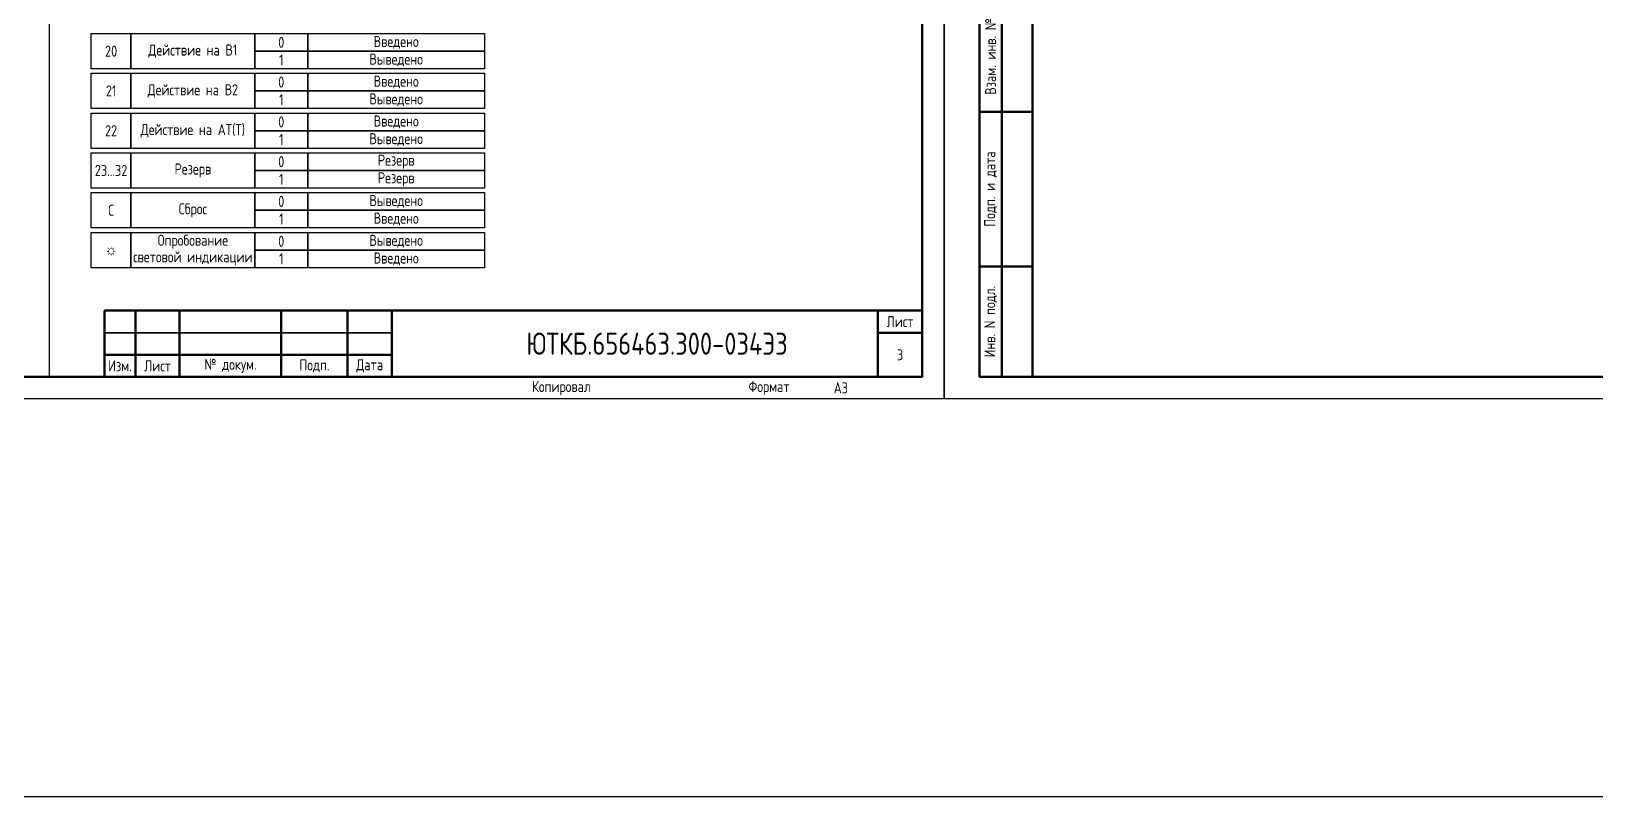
# Model space of a CAD drawing. Header units: millimetres. Extents: x -1102 to 3953, y -90 to 618.
# Drawn here: x 1053.4 to 1407.4, y -90 to 83.2 of the extents above; entities that cross this region are included whole.
import ezdxf

# ---------------------------------------------------------------- set-up
doc = ezdxf.new("R2010")
doc.units = ezdxf.units.MM
doc.styles.add('Gost_type_A', font='GOST_A.TTF')

# ---------------------------------------------------------------- blocks, each defined once
blk = doc.blocks.new('Формат_А3')
blk.add_lwpolyline([(-420, 297), (0, 297), (0, 0), (-420, 0)], close=True)
at = {"lineweight": 50}
blk.add_lwpolyline([(-400, 292), (-5, 292), (-5, 5), (-400, 5)], close=True, dxfattribs=at)
blk = doc.blocks.new('Штамп малый нижний')
at = {"lineweight": 50}
for points in [[(-185, 15), (-178, 15), (-178, 5), (-185, 5)], [(-178, 15), (-168, 15), (-168, 5), (-178, 5)], [(-168, 15), (-145, 15), (-145, 5), (-168, 5)], [(-145, 15), (-130, 15), (-130, 5), (-145, 5)], [(-130, 15), (-120, 15), (-120, 5), (-130, 5)], [(-120, 15), (-10, 15), (-10, 0), (-120, 0)], [(-10, 15), (0, 15), (0, 10), (-10, 10)], [(-10, 10), (0, 10), (0, 0), (-10, 0)], [(-185, 5), (-178, 5), (-178, 0), (-185, 0)], [(-178, 5), (-168, 5), (-168, 0), (-178, 0)], [(-168, 5), (-145, 5), (-145, 0), (-168, 0)], [(-145, 5), (-130, 5), (-130, 0), (-145, 0)], [(-130, 5), (-120, 5), (-120, 0), (-130, 0)]]:
    blk.add_lwpolyline(points, close=True, dxfattribs=at)
for points in [[(-185, 15), (-178, 15), (-178, 10), (-185, 10)], [(-178, 15), (-168, 15), (-168, 10), (-178, 10)], [(-168, 15), (-145, 15), (-145, 10), (-168, 10)], [(-145, 15), (-130, 15), (-130, 10), (-145, 10)], [(-130, 15), (-120, 15), (-120, 10), (-130, 10)], [(-185, 10), (-178, 10), (-178, 5), (-185, 5)], [(-178, 10), (-168, 10), (-168, 5), (-178, 5)], [(-168, 10), (-145, 10), (-145, 5), (-168, 5)], [(-145, 10), (-130, 10), (-130, 5), (-145, 5)], [(-130, 10), (-120, 10), (-120, 5), (-130, 5)]]:
    blk.add_lwpolyline(points, close=True)
at = {"char_height": 2.5, "style": 'Gost_type_A'}
for s, insert, width, attachment_point in [('Лист', (-5, 12.5), 10, 5), ('Изм.', (-181.5, 2.5), 7, 5), ('Лист', (-173, 2.5), 10, 5), ('№ докум.', (-156.5, 2.5), 23, 5), ('Подп.', (-137.5, 2.5), 15, 5), ('Дата', (-125, 2.5), 10, 5), ('Копировал', (-75, -2.53), 13.1202, 6), ('Формат', (-30, -2.53), 13.1202, 6)]:
    blk.add_mtext(s, dxfattribs=dict(at, insert=insert, width=width, attachment_point=attachment_point))
blk = doc.blocks.new('Штамп левый нижний')
at = {"lineweight": 50}
for points in [[(-12, 145), (-7, 145), (-7, 110), (-12, 110)], [(-7, 145), (0, 145), (0, 110), (-7, 110)], [(-12, 110), (-7, 110), (-7, 85), (-12, 85)], [(-7, 110), (0, 110), (0, 85), (-7, 85)], [(-12, 85), (-7, 85), (-7, 60), (-12, 60)], [(-7, 85), (0, 85), (0, 60), (-7, 60)], [(-12, 60), (-7, 60), (-7, 25), (-12, 25)], [(-7, 60), (0, 60), (0, 25), (-7, 25)], [(-12, 25), (-7, 25), (-7, 0), (-12, 0)], [(-7, 25), (0, 25), (0, 0), (-7, 0)]]:
    blk.add_lwpolyline(points, close=True, dxfattribs=at)
at = {"char_height": 2.5, "attachment_point": 5, "rotation": 90, "style": 'Gost_type_A'}
for s, insert, width in [('Подп. и дата', (-9.5, 127.5), 35), ('Инв. № дубл.', (-9.5, 97.5), 25), ('Взам. инв. №', (-9.5, 72.5), 25), ('Подп. и дата', (-9.5, 42.5), 35), ('Инв. N подл.', (-9.5, 12.5), 25)]:
    blk.add_mtext(s, dxfattribs=dict(at, insert=insert, width=width))

msp = doc.modelspace()

# ---------------------------------------------------------------- linework, layer by layer
msp.add_line((1057.5, 292), (1057.5, 5))
for points in [[(-1102, 618), (3953, 618), (3953, -90), (-1102, -90)], [(1066.99, 82.7), (1075.99, 82.7), (1075.99, 74.7), (1066.99, 74.7)], [(1075.99, 82.7), (1103.99, 82.7), (1103.99, 74.7), (1075.99, 74.7)], [(1103.99, 82.7), (1115.99, 82.7), (1115.99, 78.7), (1103.99, 78.7)], [(1115.99, 82.7), (1155.99, 82.7), (1155.99, 78.7), (1115.99, 78.7)], [(1103.99, 78.7), (1115.99, 78.7), (1115.99, 74.7), (1103.99, 74.7)], [(1115.99, 78.7), (1155.99, 78.7), (1155.99, 74.7), (1115.99, 74.7)], [(1066.99, 73.7), (1075.99, 73.7), (1075.99, 65.7), (1066.99, 65.7)], [(1075.99, 73.7), (1103.99, 73.7), (1103.99, 65.7), (1075.99, 65.7)], [(1103.99, 73.7), (1115.99, 73.7), (1115.99, 69.7), (1103.99, 69.7)], [(1115.99, 73.7), (1155.99, 73.7), (1155.99, 69.7), (1115.99, 69.7)], [(1103.99, 69.7), (1115.99, 69.7), (1115.99, 65.7), (1103.99, 65.7)], [(1115.99, 69.7), (1155.99, 69.7), (1155.99, 65.7), (1115.99, 65.7)], [(1066.99, 64.7), (1075.99, 64.7), (1075.99, 56.7), (1066.99, 56.7)], [(1075.99, 64.7), (1103.99, 64.7), (1103.99, 56.7), (1075.99, 56.7)], [(1103.99, 64.7), (1115.99, 64.7), (1115.99, 60.7), (1103.99, 60.7)], [(1115.99, 64.7), (1155.99, 64.7), (1155.99, 60.7), (1115.99, 60.7)], [(1103.99, 60.7), (1115.99, 60.7), (1115.99, 56.7), (1103.99, 56.7)], [(1115.99, 60.7), (1155.99, 60.7), (1155.99, 56.7), (1115.99, 56.7)], [(1066.99, 55.7), (1075.99, 55.7), (1075.99, 47.7), (1066.99, 47.7)], [(1075.99, 55.7), (1103.99, 55.7), (1103.99, 47.7), (1075.99, 47.7)], [(1103.99, 55.7), (1115.99, 55.7), (1115.99, 51.7), (1103.99, 51.7)], [(1115.99, 55.7), (1155.99, 55.7), (1155.99, 51.7), (1115.99, 51.7)], [(1103.99, 51.7), (1115.99, 51.7), (1115.99, 47.7), (1103.99, 47.7)], [(1115.99, 51.7), (1155.99, 51.7), (1155.99, 47.7), (1115.99, 47.7)], [(1066.99, 46.7), (1075.99, 46.7), (1075.99, 38.7), (1066.99, 38.7)], [(1075.99, 46.7), (1103.99, 46.7), (1103.99, 38.7), (1075.99, 38.7)], [(1103.99, 46.7), (1115.99, 46.7), (1115.99, 42.7), (1103.99, 42.7)], [(1115.99, 46.7), (1155.99, 46.7), (1155.99, 42.7), (1115.99, 42.7)], [(1103.99, 42.7), (1115.99, 42.7), (1115.99, 38.7), (1103.99, 38.7)], [(1115.99, 42.7), (1155.99, 42.7), (1155.99, 38.7), (1115.99, 38.7)], [(1066.99, 37.7), (1075.99, 37.7), (1075.99, 29.7), (1066.99, 29.7)], [(1075.99, 37.7), (1103.99, 37.7), (1103.99, 29.7), (1075.99, 29.7)], [(1103.99, 37.7), (1115.99, 37.7), (1115.99, 33.7), (1103.99, 33.7)], [(1115.99, 37.7), (1155.99, 37.7), (1155.99, 33.7), (1115.99, 33.7)], [(1103.99, 33.7), (1115.99, 33.7), (1115.99, 29.7), (1103.99, 29.7)], [(1115.99, 33.7), (1155.99, 33.7), (1155.99, 29.7), (1115.99, 29.7)]]:
    msp.add_lwpolyline(points, close=True)

# ---------------------------------------------------------------- block references
for name, p in [('Формат_А3', (1260, 0)), ('Формат_А3', (1680, 0)), ('Штамп левый нижний', (1280, 5)), ('Штамп малый нижний', (1255, 5))]:
    msp.add_blockref(name, p)

# ---------------------------------------------------------------- texts
at = {"char_height": 2.5, "attachment_point": 5, "line_spacing_factor": 0.9, "style": 'Gost_type_A'}
for s, insert, width in [('0', (1109.99, 80.7), 12), ('Введено', (1135.99, 80.7), 40), ('20', (1071.49, 78.7), 9), ('Действие на В1', (1089.99, 78.7), 28), ('1', (1109.99, 76.7), 12), ('Выведено', (1135.99, 76.7), 40), ('21', (1071.49, 69.7), 9), ('Действие на В2', (1089.99, 69.7), 28), ('0', (1109.99, 71.7), 12), ('Введено', (1135.99, 71.7), 40), ('1', (1109.99, 67.7), 12), ('Выведено', (1135.99, 67.7), 40), ('0', (1109.99, 62.7), 12), ('Введено', (1135.99, 62.7), 40), ('22', (1071.49, 60.7), 9), ('Действие на АТ(Т)', (1089.99, 60.7), 28), ('1', (1109.99, 58.7), 12), ('Выведено', (1135.99, 58.7), 40), ('Резерв', (1089.99, 51.7), 28), ('0', (1109.99, 53.7), 12), ('Резерв', (1135.99, 53.7), 40), ('23...32', (1071.49, 51.7), 9), ('1', (1109.99, 49.7), 12), ('Резерв', (1135.99, 49.7), 40), ('Выведено', (1135.99, 44.7), 40), ('C', (1071.49, 42.7), 9), ('Сброс', (1089.99, 42.7), 28), ('0', (1109.99, 44.7), 12), ('1', (1109.99, 40.7), 12), ('Введено', (1135.99, 40.7), 40), ('Опробование световой индикации', (1089.99, 33.7), 28), ('0', (1109.99, 35.7), 12), ('Выведено', (1135.99, 35.7), 40), ('☼', (1071.49, 33.7), 9), ('1', (1109.99, 31.7), 12), ('Введено', (1135.99, 31.7), 40)]:
    msp.add_mtext(s, dxfattribs=dict(at, insert=insert, width=width))
at = {"style": 'Gost_type_A'}
for s, insert, char_height, width, attachment_point in [('ЮТКБ.656463.300-034Э3', (1195, 12.5), 5, 120, 5), ('3', (1250, 10), 2.5, 10, 5), ('A3', (1235, 2.5), 2.5, 20, 4)]:
    msp.add_mtext(s, dxfattribs=dict(at, insert=insert, char_height=char_height, width=width, attachment_point=attachment_point))

doc.saveas('drawing.dxf')
